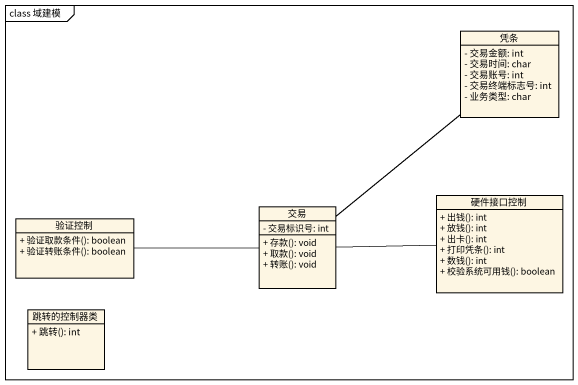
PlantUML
@startuml
mainframe class 域建模
hide circle
hide empty members
skinparam classAttributeIconSize 0
class 凭条 {
  - 交易金额: int
  - 交易时间: char
  - 交易账号: int
  - 交易终端标志号: int
  - 业务类型: char
}
class 验证控制 {
  + 验证取款条件(): boolean
  + 验证转账条件(): boolean
}
class 交易 {
  - 交易标识号: int
  + 存款(): void
  + 取款(): void
  + 转账(): void
}
class 硬件接口控制 {
  + 出钱(): int
  + 放钱(): int
  + 出卡(): int
  + 打印凭条(): int
  + 数钱(): int
  + 校验系统可用钱(): boolean
}
class 跳转的控制器类 {
  + 跳转(): int
}
验证控制 -right- 交易
交易 -up- 凭条
交易 -right- 硬件接口控制
@enduml
